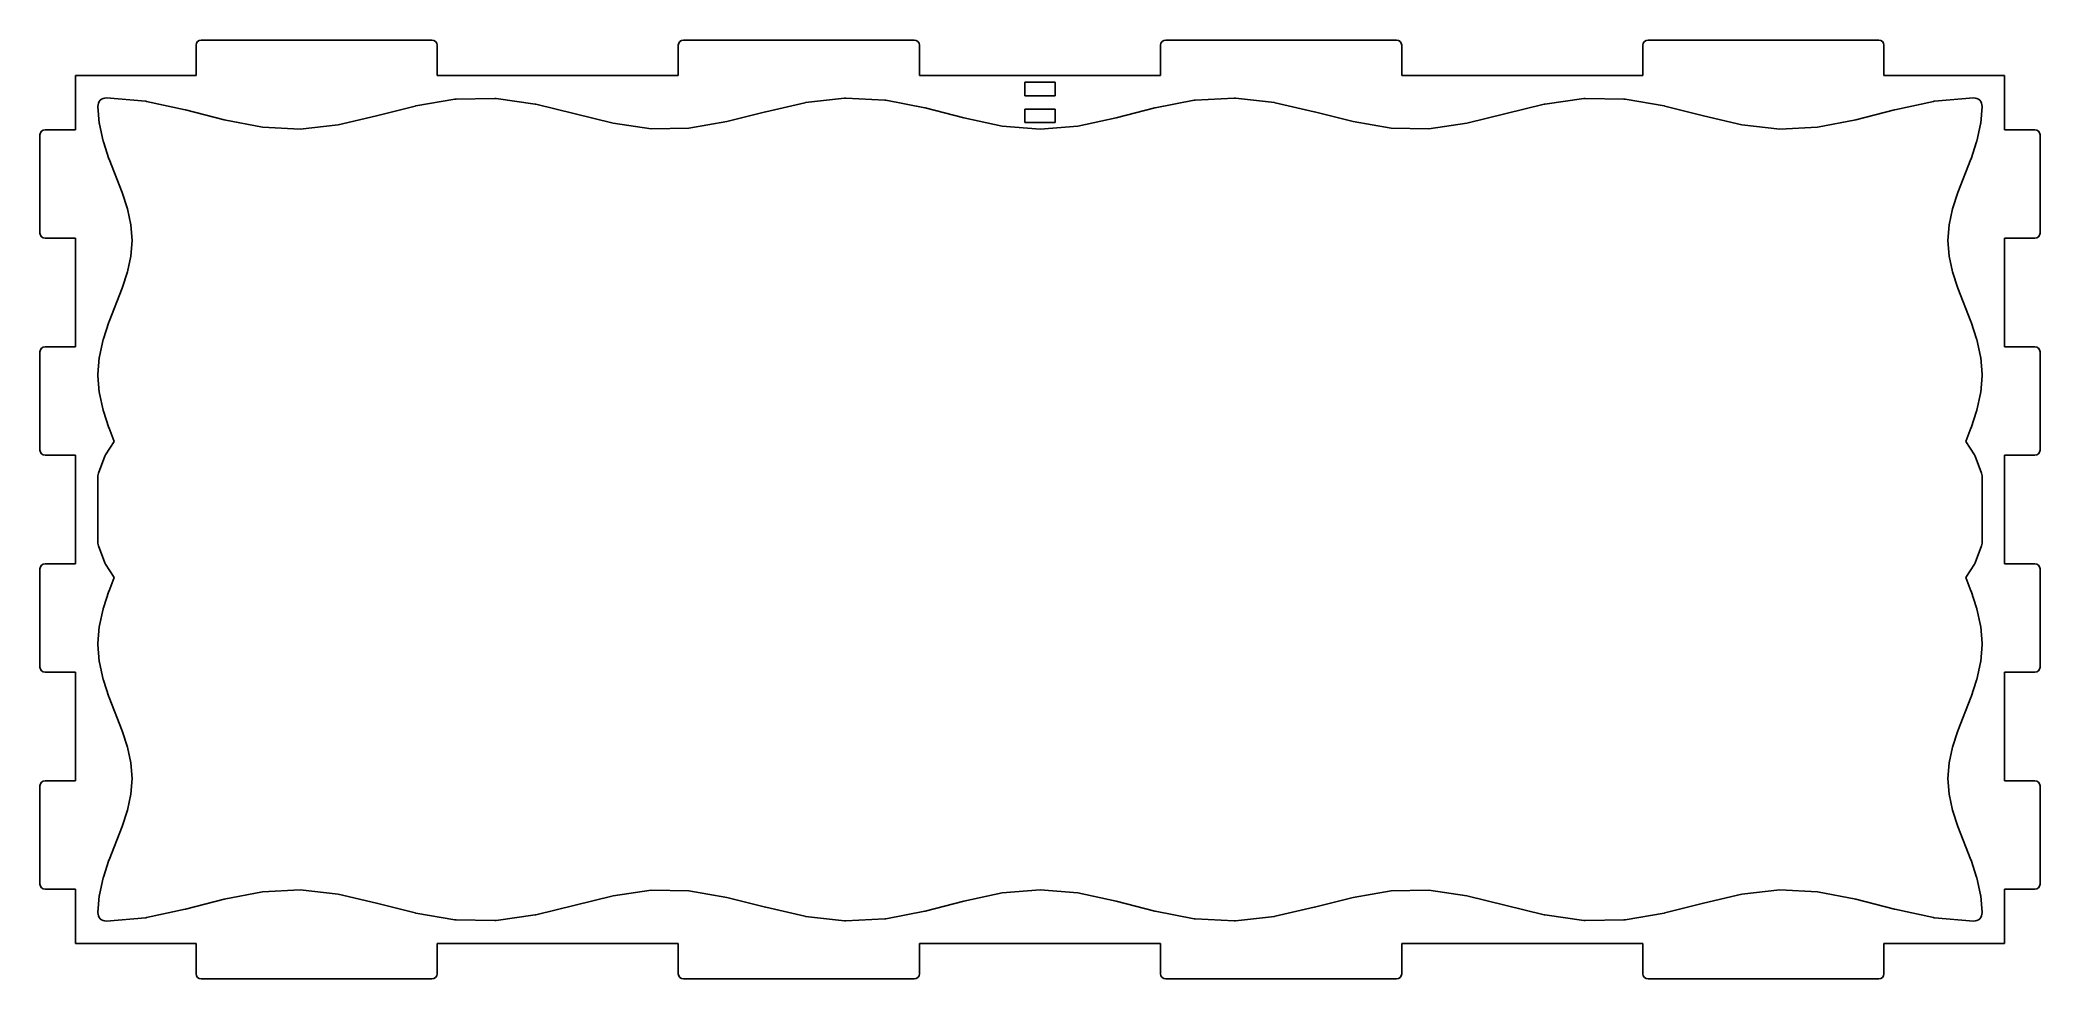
# Model space of a CAD drawing. Header units: millimetres. Extents: x 0 to 766, y 0 to 360.
import ezdxf

# ---------------------------------------------------------------- set-up
doc = ezdxf.new("R2010")
doc.units = ezdxf.units.MM
doc.layers.add('CutProfile', color=7, linetype='CONTINUOUS')

msp = doc.modelspace()

# ---------------------------------------------------------------- linework, layer by layer
at = {"layer": 'CutProfile'}
for p, q in [((59.77, 346), (59.77, 357.6)), ((150.12, 359.6), (61.77, 359.6)), ((152.12, 357.6), (152.12, 346)), ((244.47, 346), (244.47, 357.6)), ((334.82, 359.6), (246.47, 359.6)), ((336.82, 357.6), (336.82, 346)), ((429.18, 346), (429.18, 357.6)), ((519.52, 359.6), (431.18, 359.6)), ((521.52, 357.6), (521.52, 346)), ((613.88, 346), (613.88, 357.6)), ((704.23, 359.6), (615.88, 359.6)), ((706.23, 357.6), (706.23, 346)), ((59.77, 346), (13.6, 346)), ((13.6, 346), (13.6, 325.23)), ((244.47, 346), (152.12, 346)), ((429.18, 346), (336.82, 346)), ((613.88, 346), (521.52, 346)), ((752.4, 346), (706.23, 346)), ((752.4, 325.23), (752.4, 346)), ((40.36, 336.15), (25.45, 337.39)), ((174.23, 337.2), (159.32, 336.94)), ((189.62, 335.02), (174.71, 337.17)), ((308.12, 337.33), (293.21, 335.62)), ((323.52, 336.59), (308.61, 337.34)), ((377.2, 338.27), (377.2, 343.43)), ((388.8, 343.43), (377.2, 343.43)), ((377.2, 338.27), (388.8, 338.27)), ((388.8, 343.43), (388.8, 338.27)), ((457.39, 337.34), (442.48, 336.59)), ((472.79, 335.62), (457.88, 337.33)), ((591.29, 337.17), (576.38, 335.02)), ((606.68, 336.94), (591.77, 337.2)), ((740.55, 337.39), (725.64, 336.15)), ((22.21, 334.17), (22.71, 327.73)), ((55.65, 332.89), (40.74, 336.09)), ((70.59, 329.03), (55.77, 332.86)), ((128.85, 330.53), (114.14, 327.12)), ((143.73, 334.31), (128.85, 330.53)), ((158.87, 336.9), (143.96, 334.36)), ((219.58, 327.7), (189.91, 334.97)), ((277.9, 332.09), (263.11, 328.34)), ((292.87, 335.56), (277.96, 332.11)), ((338.85, 333.64), (323.94, 336.54)), ((353.87, 329.77), (339.02, 333.6)), ((368.53, 326.61), (353.87, 329.77)), ((377.2, 327.98), (377.2, 333.12)), ((388.8, 333.12), (377.2, 333.12)), ((388.8, 333.12), (388.8, 327.98)), ((412.13, 329.77), (397.47, 326.61)), ((426.98, 333.6), (412.13, 329.77)), ((442.06, 336.54), (427.15, 333.64)), ((488.04, 332.11), (473.13, 335.56)), ((502.89, 328.34), (488.1, 332.09)), ((576.09, 334.97), (546.42, 327.7)), ((622.04, 334.36), (607.13, 336.9)), ((637.15, 330.53), (622.27, 334.31)), ((651.86, 327.12), (637.15, 330.53)), ((710.23, 332.86), (695.41, 329.03)), ((725.26, 336.09), (710.35, 332.89)), ((743.29, 327.73), (743.79, 334.17)), ((0, 323.23), (0, 285.68)), ((2, 325.23), (13.6, 325.23)), ((22.77, 327.31), (24.19, 320.87)), ((85.2, 326.19), (70.59, 329.03)), ((99.65, 325.46), (85.2, 326.19)), ((114.14, 327.12), (99.65, 325.46)), ((234.11, 325.61), (219.58, 327.7)), ((248.55, 325.85), (234.11, 325.61)), ((263.11, 328.34), (248.55, 325.85)), ((383, 325.41), (368.53, 326.61)), ((377.2, 327.98), (388.8, 327.98)), ((397.47, 326.61), (383, 325.41)), ((517.45, 325.85), (502.89, 328.34)), ((531.89, 325.61), (517.45, 325.85)), ((546.42, 327.7), (531.89, 325.61)), ((666.35, 325.46), (651.86, 327.12)), ((680.8, 326.19), (666.35, 325.46)), ((695.41, 329.03), (680.8, 326.19)), ((741.81, 320.87), (743.23, 327.31)), ((752.4, 325.23), (764, 325.23)), ((766, 285.68), (766, 323.23)), ((24.27, 320.58), (26.39, 314.14)), ((739.61, 314.14), (741.73, 320.58)), ((26.45, 313.99), (31.43, 301.18)), ((734.57, 301.18), (739.55, 313.99)), ((31.43, 301.18), (33.48, 294.96)), ((732.52, 294.96), (734.57, 301.18)), ((33.48, 294.96), (34.83, 288.87)), ((731.17, 288.87), (732.52, 294.96)), ((13.6, 283.68), (2, 283.68)), ((13.6, 283.68), (13.6, 242.12)), ((34.83, 288.87), (35.29, 282.87)), ((730.71, 282.87), (731.17, 288.87)), ((752.4, 242.12), (752.4, 283.68)), ((764, 283.68), (752.4, 283.68)), ((34.83, 276.87), (33.48, 270.78)), ((35.29, 282.87), (34.83, 276.87)), ((731.17, 276.87), (730.71, 282.87)), ((732.52, 270.78), (731.17, 276.87)), ((33.48, 270.78), (31.43, 264.56)), ((734.57, 264.56), (732.52, 270.78)), ((31.43, 264.56), (26.45, 251.75)), ((739.55, 251.75), (734.57, 264.56)), ((26.39, 251.6), (24.27, 245.16)), ((741.73, 245.16), (739.61, 251.6)), ((0, 240.12), (0, 202.57)), ((2, 242.12), (13.6, 242.12)), ((22.71, 238.01), (22.21, 231.56)), ((24.19, 244.86), (22.77, 238.42)), ((743.23, 238.42), (741.81, 244.86)), ((743.79, 231.56), (743.29, 238.01)), ((752.4, 242.12), (764, 242.12)), ((766, 202.57), (766, 240.12)), ((22.21, 231.1), (22.71, 224.66)), ((743.29, 224.66), (743.79, 231.1)), ((22.77, 224.25), (24.19, 217.8)), ((741.81, 217.8), (743.23, 224.25)), ((24.27, 217.51), (26.39, 211.07)), ((739.61, 211.07), (741.73, 217.51)), ((26.45, 210.92), (28.4, 205.89)), ((737.6, 205.89), (739.55, 210.92)), ((13.6, 200.57), (2, 200.57)), ((13.6, 200.57), (13.6, 159.03)), ((24.86, 200.2), (22.4, 193.75)), ((28.4, 205.89), (25.13, 200.73)), ((740.87, 200.73), (737.6, 205.89)), ((743.6, 193.75), (741.14, 200.2)), ((752.4, 159.03), (752.4, 200.57)), ((764, 200.57), (752.4, 200.57)), ((22.2, 192.68), (22.2, 186.24)), ((743.8, 186.24), (743.8, 192.68)), ((22.2, 186.24), (22.2, 173.36)), ((743.8, 173.36), (743.8, 186.24)), ((22.2, 173.36), (22.2, 166.92)), ((743.8, 166.92), (743.8, 173.36)), ((22.4, 165.85), (24.86, 159.4)), ((741.14, 159.4), (743.6, 165.85)), ((0, 157.03), (0, 119.47)), ((2, 159.03), (13.6, 159.03)), ((25.13, 158.87), (28.4, 153.71)), ((28.4, 153.71), (26.45, 148.68)), ((737.6, 153.71), (740.87, 158.87)), ((739.55, 148.68), (737.6, 153.71)), ((752.4, 159.03), (764, 159.03)), ((766, 119.47), (766, 157.03)), ((26.39, 148.53), (24.27, 142.09)), ((741.73, 142.09), (739.61, 148.53)), ((24.19, 141.8), (22.77, 135.35)), ((743.23, 135.35), (741.81, 141.8)), ((22.71, 134.94), (22.21, 128.5)), ((743.79, 128.5), (743.29, 134.94)), ((22.21, 128.04), (22.71, 121.59)), ((743.29, 121.59), (743.79, 128.04)), ((13.6, 117.47), (2, 117.47)), ((13.6, 117.47), (13.6, 75.92)), ((22.77, 121.18), (24.19, 114.74)), ((741.81, 114.74), (743.23, 121.18)), ((752.4, 75.92), (752.4, 117.47)), ((764, 117.47), (752.4, 117.47)), ((24.27, 114.44), (26.39, 108)), ((26.45, 107.85), (31.43, 95.04)), ((734.57, 95.04), (739.55, 107.85)), ((739.61, 108), (741.73, 114.44)), ((31.43, 95.04), (33.48, 88.82)), ((732.52, 88.82), (734.57, 95.04)), ((33.48, 88.82), (34.83, 82.73)), ((731.17, 82.73), (732.52, 88.82)), ((34.83, 82.73), (35.29, 76.73)), ((35.29, 76.73), (34.83, 70.73)), ((730.71, 76.73), (731.17, 82.73)), ((731.17, 70.73), (730.71, 76.73)), ((0, 73.92), (0, 36.38)), ((2, 75.92), (13.6, 75.92)), ((34.83, 70.73), (33.48, 64.64)), ((732.52, 64.64), (731.17, 70.73)), ((752.4, 75.92), (764, 75.92)), ((766, 36.38), (766, 73.92)), ((33.48, 64.64), (31.43, 58.42)), ((734.57, 58.42), (732.52, 64.64)), ((31.43, 58.42), (26.45, 45.61)), ((739.55, 45.61), (734.57, 58.42)), ((24.19, 38.73), (22.77, 32.29)), ((26.39, 45.46), (24.27, 39.02)), ((741.73, 39.02), (739.61, 45.46)), ((743.23, 32.29), (741.81, 38.73)), ((13.6, 34.38), (2, 34.38)), ((13.6, 34.38), (13.6, 13.6)), ((22.71, 31.87), (22.21, 25.43)), ((70.59, 30.57), (85.2, 33.41)), ((85.2, 33.41), (99.65, 34.14)), ((99.65, 34.14), (114.14, 32.48)), ((114.14, 32.48), (128.85, 29.07)), ((189.91, 24.63), (219.58, 31.9)), ((219.58, 31.9), (234.11, 33.99)), ((234.11, 33.99), (248.55, 33.75)), ((248.55, 33.75), (263.11, 31.26)), ((263.11, 31.26), (277.9, 27.51)), ((353.87, 29.83), (368.53, 32.99)), ((368.53, 32.99), (383, 34.19)), ((383, 34.19), (397.47, 32.99)), ((397.47, 32.99), (412.13, 29.83)), ((488.1, 27.51), (502.89, 31.26)), ((502.89, 31.26), (517.45, 33.75)), ((517.45, 33.75), (531.89, 33.99)), ((531.89, 33.99), (546.42, 31.9)), ((546.42, 31.9), (576.09, 24.63)), ((637.15, 29.07), (651.86, 32.48)), ((651.86, 32.48), (666.35, 34.14)), ((666.35, 34.14), (680.8, 33.41)), ((680.8, 33.41), (695.41, 30.57)), ((743.79, 25.43), (743.29, 31.87)), ((752.4, 13.6), (752.4, 34.38)), ((764, 34.38), (752.4, 34.38)), ((25.45, 22.21), (40.36, 23.45)), ((40.74, 23.51), (55.65, 26.71)), ((55.77, 26.74), (70.59, 30.57)), ((128.85, 29.07), (143.73, 25.29)), ((143.96, 25.24), (158.87, 22.7)), ((174.71, 22.43), (189.62, 24.58)), ((277.96, 27.49), (292.87, 24.04)), ((293.21, 23.98), (308.12, 22.27)), ((308.61, 22.26), (323.52, 23.01)), ((323.94, 23.06), (338.85, 25.96)), ((339.02, 26), (353.87, 29.83)), ((412.13, 29.83), (426.98, 26)), ((427.15, 25.96), (442.06, 23.06)), ((442.48, 23.01), (457.39, 22.26)), ((457.88, 22.27), (472.79, 23.98)), ((473.13, 24.04), (488.04, 27.49)), ((576.38, 24.58), (591.29, 22.43)), ((607.13, 22.7), (622.04, 25.24)), ((622.27, 25.29), (637.15, 29.07)), ((695.41, 30.57), (710.23, 26.74)), ((710.35, 26.71), (725.26, 23.51)), ((725.64, 23.45), (740.55, 22.21)), ((159.32, 22.66), (174.23, 22.4)), ((591.77, 22.4), (606.68, 22.66)), ((13.6, 13.6), (59.77, 13.6)), ((59.77, 2), (59.77, 13.6)), ((152.12, 13.6), (152.12, 2)), ((152.12, 13.6), (244.47, 13.6)), ((244.47, 2), (244.47, 13.6)), ((336.82, 13.6), (336.82, 2)), ((336.82, 13.6), (429.18, 13.6)), ((429.18, 2), (429.18, 13.6)), ((521.52, 13.6), (521.52, 2)), ((521.52, 13.6), (613.88, 13.6)), ((613.88, 2), (613.88, 13.6)), ((706.23, 13.6), (706.23, 2)), ((706.23, 13.6), (752.4, 13.6)), ((61.77, 0), (150.12, 0)), ((246.47, 0), (334.82, 0)), ((431.18, 0), (519.52, 0)), ((615.88, 0), (704.23, 0))]:
    msp.add_line(p, q, dxfattribs=at)
for centre, radius, start, end in [((61.77, 357.6), 2, 90, 180), ((150.12, 357.6), 2, 0, 90), ((246.47, 357.6), 2, 90, 180), ((334.82, 357.6), 2, 0, 90), ((431.18, 357.6), 2, 90, 180), ((519.52, 357.6), 2, 0, 90), ((615.88, 357.6), 2, 90, 180), ((704.23, 357.6), 2, 0, 90), ((25.2, 334.4), 3, 85.24583, -175.57409), ((174.28, 334.2), 3, 81.8201, 90.96946), ((308.46, 334.35), 3, 87.11038, 96.52822), ((457.54, 334.35), 3, 83.47178, 92.88962), ((591.72, 334.2), 3, 89.03054, 98.1799), ((740.8, 334.4), 3, -4.42591, 94.75417), ((40.11, 333.16), 3, 77.85909, 85.24583), ((55.02, 329.95), 3, 75.52357, 77.85909), ((144.47, 331.4), 3, 99.68114, 104.23889), ((159.38, 333.94), 3, 90.96946, 99.68114), ((189.19, 332.05), 3, 76.2336, 81.8201), ((278.64, 329.18), 3, 103.06429, 104.23889), ((293.55, 332.64), 3, 96.52822, 103.06429), ((323.37, 333.6), 3, 78.99198, 87.11038), ((338.27, 330.7), 3, 75.52357, 78.99198), ((427.73, 330.7), 3, 101.00802, 104.47643), ((442.63, 333.6), 3, 92.88962, 101.00802), ((472.45, 332.64), 3, 76.93571, 83.47178), ((487.36, 329.18), 3, 75.76111, 76.93571), ((576.81, 332.05), 3, 98.1799, 103.7664), ((606.62, 333.94), 3, 80.31886, 89.03054), ((621.53, 331.4), 3, 75.76111, 80.31886), ((710.98, 329.95), 3, 102.14091, 104.47643), ((725.89, 333.16), 3, 94.75417, 102.14091), ((2, 323.23), 2, 90, 180), ((25.7, 327.96), 3, -175.57409, -167.56972), ((740.3, 327.96), 3, -12.43028, -4.42591), ((764, 323.23), 2, 0, 90), ((27.12, 321.52), 3, -167.56972, -161.74334), ((29.24, 315.07), 3, -161.74334, -158.73803), ((736.76, 315.07), 3, -21.26197, -18.25666), ((738.88, 321.52), 3, -18.25666, -12.43028), ((2, 285.68), 2, 180, -90), ((764, 285.68), 2, -90, 0), ((27.12, 244.22), 3, 161.74334, 167.56972), ((29.24, 250.66), 3, 158.73803, 161.74334), ((736.76, 250.66), 3, 18.25666, 21.26197), ((738.88, 244.22), 3, 12.43028, 18.25666), ((2, 240.12), 2, 90, 180), ((25.7, 237.78), 3, 167.56972, 175.57409), ((740.3, 237.78), 3, 4.42591, 12.43028), ((764, 240.12), 2, 0, 90), ((25.2, 231.33), 3, 175.57409, -175.57409), ((740.8, 231.33), 3, -4.42591, 4.42591), ((25.7, 224.89), 3, -175.57409, -167.56972), ((740.3, 224.89), 3, -12.43028, -4.42591), ((27.12, 218.45), 3, -167.56972, -161.74334), ((738.88, 218.45), 3, -18.25666, -12.43028), ((29.24, 212.01), 3, -161.74334, -158.73803), ((736.76, 212.01), 3, -21.26197, -18.25666), ((2, 202.57), 2, 180, -90), ((27.66, 199.12), 3, 147.61588, 159.08188), ((738.34, 199.12), 3, 20.91812, 32.38412), ((764, 202.57), 2, -90, 0), ((25.2, 192.68), 3, 159.08188, 179.97927), ((740.8, 192.68), 3, 0.02073, 20.91812), ((25.2, 166.92), 3, -179.97927, -159.08188), ((740.8, 166.92), 3, -20.91812, -0.02073), ((2, 157.03), 2, 90, 180), ((27.66, 160.47), 3, -159.08188, -147.61588), ((738.34, 160.47), 3, -32.38412, -20.91812), ((764, 157.03), 2, 0, 90), ((29.24, 147.59), 3, 158.73803, 161.74334), ((736.76, 147.59), 3, 18.25666, 21.26197), ((27.12, 141.15), 3, 161.74334, 167.56972), ((738.88, 141.15), 3, 12.43028, 18.25666), ((25.7, 134.71), 3, 167.56972, 175.57409), ((740.3, 134.71), 3, 4.42591, 12.43028), ((25.2, 128.27), 3, 175.57409, -175.57409), ((740.8, 128.27), 3, -4.42591, 4.42591), ((2, 119.47), 2, 180, -90), ((25.7, 121.83), 3, -175.57409, -167.56972), ((740.3, 121.83), 3, -12.43028, -4.42591), ((764, 119.47), 2, -90, 0), ((27.12, 115.38), 3, -167.56972, -161.74334), ((29.24, 108.94), 3, -161.74334, -158.73803), ((736.76, 108.94), 3, -21.26197, -18.25666), ((738.88, 115.38), 3, -18.25666, -12.43028), ((2, 73.92), 2, 90, 180), ((764, 73.92), 2, 0, 90), ((27.12, 38.08), 3, 161.74334, 167.56972), ((29.24, 44.52), 3, 158.73803, 161.74334), ((736.76, 44.52), 3, 18.25666, 21.26197), ((738.88, 38.08), 3, 12.43028, 18.25666), ((2, 36.38), 2, 180, -90), ((25.7, 31.64), 3, 167.56972, 175.57409), ((740.3, 31.64), 3, 4.42591, 12.43028), ((764, 36.38), 2, -90, 0), ((25.2, 25.2), 3, 175.57409, -85.24583), ((40.11, 26.44), 3, -85.24583, -77.85909), ((55.02, 29.65), 3, -77.85909, -75.52357), ((144.47, 28.2), 3, -104.23889, -99.68114), ((189.19, 27.55), 3, -81.8201, -76.2336), ((278.64, 30.42), 3, -104.23889, -103.06429), ((293.55, 26.96), 3, -103.06429, -96.52822), ((323.37, 26), 3, -87.11038, -78.99198), ((338.27, 28.9), 3, -78.99198, -75.52357), ((427.73, 28.9), 3, -104.47643, -101.00802), ((442.63, 26), 3, -101.00802, -92.88962), ((472.45, 26.96), 3, -83.47178, -76.93571), ((487.36, 30.42), 3, -76.93571, -75.76111), ((576.81, 27.55), 3, -103.7664, -98.1799), ((621.53, 28.2), 3, -80.31886, -75.76111), ((710.98, 29.65), 3, -104.47643, -102.14091), ((725.89, 26.44), 3, -102.14091, -94.75417), ((740.8, 25.2), 3, -94.75417, 4.42591), ((159.38, 25.66), 3, -99.68114, -90.96946), ((174.28, 25.4), 3, -90.96946, -81.8201), ((308.46, 25.25), 3, -96.52822, -87.11038), ((457.54, 25.25), 3, -92.88962, -83.47178), ((591.72, 25.4), 3, -98.1799, -89.03054), ((606.62, 25.66), 3, -89.03054, -80.31886), ((61.77, 2), 2, 180, -90), ((150.12, 2), 2, -90, 0), ((246.47, 2), 2, 180, -90), ((334.82, 2), 2, -90, 0), ((431.18, 2), 2, 180, -90), ((519.52, 2), 2, -90, 0), ((615.88, 2), 2, 180, -90), ((704.23, 2), 2, -90, 0)]:
    msp.add_arc(centre, radius, start, end, dxfattribs=at)

doc.saveas('drawing.dxf')
